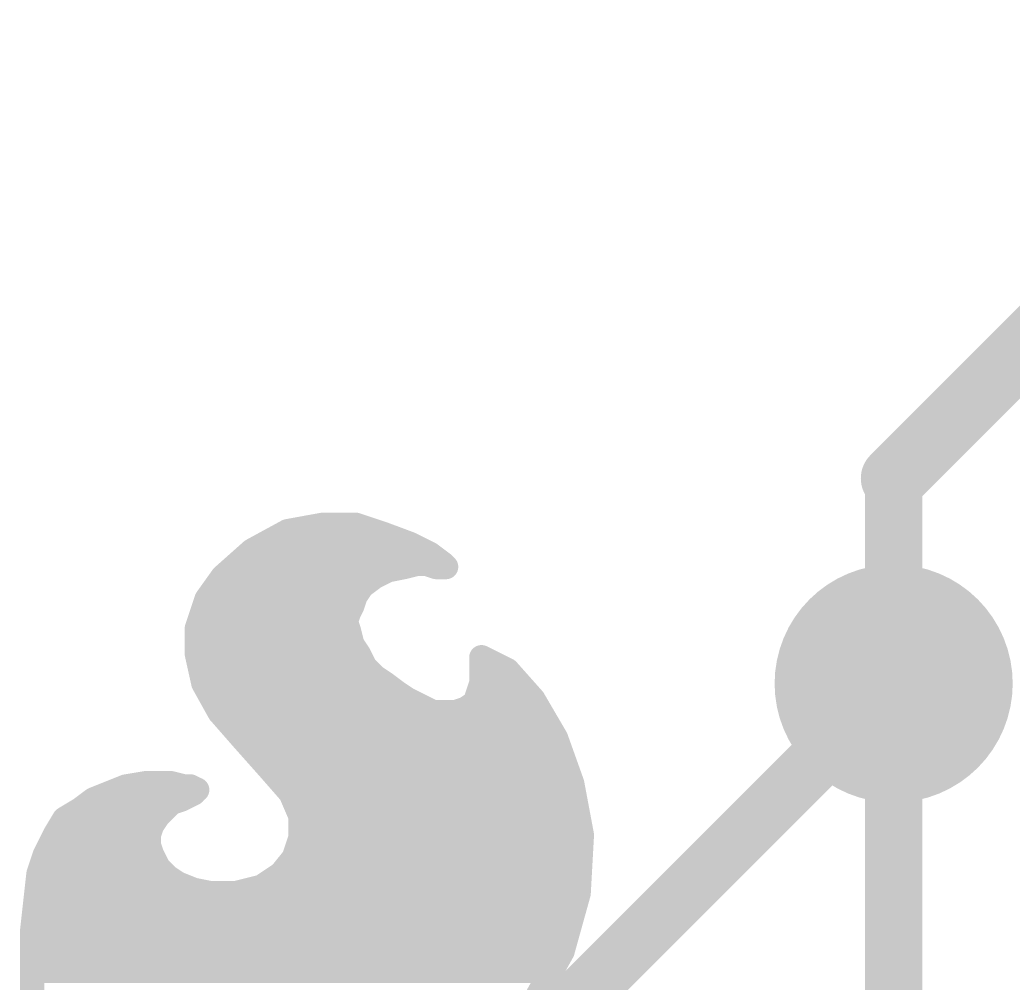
# Model space of a CAD drawing. Extents: x -32 to 103, y -61 to 35.
# Drawn here: x 29.047 to 32.12, y 13.678 to 16.659 of the extents above; entities that cross this region are included whole.
import ezdxf

# ---------------------------------------------------------------- set-up
doc = ezdxf.new("R2010")
doc.units = 0
for name, color, linetype in [('1', 12, 'CONTINUOUS'), ('16', 132, 'CONTINUOUS'), ('18', 110, 'CONTINUOUS'), ('21', 41, 'CONTINUOUS')]:
    doc.layers.add(name, color=color, linetype=linetype)

# ---------------------------------------------------------------- blocks, each defined once
blk = doc.blocks.new('ROUNDV')
at = {"const_width": 0.5}
blk.add_lwpolyline([(0, -0.25, 1), (0, 0.25, 1), (0, -0.25)], format="xyb", dxfattribs=at)

msp = doc.modelspace()

# ---------------------------------------------------------------- linework, layer by layer
at = {"layer": '1'}
for points, const_width in [([(34.29, 17.78), (31.75, 15.24)], 0.2032), ([(31.75, 15.24), (31.75, 14.605)], 0.1778), ([(31.75, 10.16), (31.75, 14.605)], 0.1778)]:
    msp.add_lwpolyline(points, dxfattribs=dict(at, const_width=const_width))
for points, const_width in [([(31.7141, 15.2759, 1), (31.7859, 15.2041)], 0.1016), ([(31.7945, 15.24, 1), (31.7055, 15.24)], 0.0889), ([(31.7945, 14.605, 1), (31.7055, 14.605)], 0.0889), ([(31.7055, 14.605, 1), (31.7945, 14.605)], 0.0889)]:
    msp.add_lwpolyline(points, format="xyb", dxfattribs=dict(at, const_width=const_width))
at = {"layer": '16', "const_width": 0.1778}
msp.add_lwpolyline([(31.75, 14.605), (29.21, 12.065)], dxfattribs=at)
at = {"layer": '16', "const_width": 0.0889}
msp.add_lwpolyline([(31.7814, 14.5736, 1), (31.7186, 14.6364)], format="xyb", dxfattribs=at)
at = {"layer": '21', "const_width": 0.0762}
for points in [[(29.985, 15.096), (29.875, 15.076)], [(29.9388, 15.0876), (30.1102, 15.0876)], [(30.085, 15.096), (29.985, 15.096)], [(30.175, 15.066), (30.085, 15.096)], [(29.875, 15.076), (29.765, 15.016)], [(30.255, 15.036), (30.175, 15.066)], [(30.315, 15.006), (30.255, 15.036)], [(29.765, 15.016), (29.675, 14.936)], [(29.7598, 15.0114), (30.3042, 15.0114)], [(30.355, 14.976), (30.315, 15.006)], [(30.185, 14.956), (30.235, 14.966)], [(30.235, 14.966), (30.275, 14.976)], [(30.275, 14.976), (30.305, 14.976)], [(30.305, 14.976), (30.335, 14.966)], [(30.335, 14.966), (30.365, 14.966)], [(30.365, 14.966), (30.355, 14.976)], [(29.675, 14.936), (29.625, 14.866)], [(29.6744, 14.9352), (30.1439, 14.9352)], [(30.105, 14.906), (30.145, 14.936)], [(30.145, 14.936), (30.185, 14.956)], [(30.085, 14.876), (30.105, 14.906)], [(29.625, 14.866), (29.595, 14.776)], [(30.075, 14.846), (30.085, 14.876)], [(29.6227, 14.859), (30.0793, 14.859)], [(30.065, 14.826), (30.075, 14.846)], [(30.055, 14.796), (30.065, 14.826)], [(29.595, 14.776), (29.595, 14.696)], [(29.5973, 14.7828), (30.0594, 14.7828)], [(30.065, 14.766), (30.055, 14.796)], [(30.075, 14.726), (30.065, 14.766)], [(30.095, 14.696), (30.075, 14.726)], [(29.595, 14.7066), (30.0879, 14.7066)], [(29.595, 14.696), (29.615, 14.606)], [(30.115, 14.656), (30.095, 14.696)], [(30.475, 14.686), (30.475, 14.606)], [(30.555, 14.646), (30.475, 14.686)], [(30.145, 14.626), (30.115, 14.656)], [(29.6096, 14.6304), (30.1406, 14.6304)], [(30.175, 14.606), (30.145, 14.626)], [(30.475, 14.6304), (30.5689, 14.6304)], [(30.635, 14.556), (30.555, 14.646)], [(29.615, 14.606), (29.665, 14.516)], [(30.215, 14.576), (30.175, 14.606)], [(30.475, 14.606), (30.455, 14.546)], [(30.245, 14.556), (30.215, 14.576)], [(29.6438, 14.5542), (30.2486, 14.5542)], [(30.325, 14.516), (30.245, 14.556)], [(30.455, 14.546), (30.425, 14.526)], [(30.4577, 14.5542), (30.6361, 14.5542)], [(30.705, 14.436), (30.635, 14.556)], [(29.665, 14.516), (29.735, 14.436)], [(30.395, 14.516), (30.325, 14.516)], [(30.425, 14.526), (30.395, 14.516)], [(29.6983, 14.478), (30.6805, 14.478)], [(29.735, 14.436), (29.815, 14.346)], [(30.755, 14.296), (30.705, 14.436)], [(29.7654, 14.4018), (30.7172, 14.4018)], [(29.815, 14.346), (29.885, 14.266)], [(29.8329, 14.3256), (30.7444, 14.3256)], [(29.375, 14.286), (29.275, 14.246)], [(29.435, 14.296), (29.375, 14.286)], [(29.515, 14.296), (29.435, 14.296)], [(29.555, 14.286), (29.515, 14.296)], [(29.575, 14.286), (29.555, 14.286)], [(29.595, 14.276), (29.575, 14.286)], [(30.785, 14.136), (30.755, 14.296)], [(29.545, 14.246), (29.585, 14.266)], [(29.585, 14.266), (29.595, 14.276)], [(29.885, 14.266), (29.915, 14.196)], [(29.275, 14.246), (29.235, 14.216)], [(29.2835, 14.2494), (29.5518, 14.2494)], [(29.475, 14.196), (29.515, 14.236)], [(29.515, 14.236), (29.545, 14.246)], [(29.8921, 14.2494), (30.7637, 14.2494)], [(29.235, 14.216), (29.185, 14.186)], [(29.455, 14.166), (29.475, 14.196)], [(29.915, 14.196), (29.915, 14.126)], [(29.185, 14.186), (29.155, 14.136)], [(29.1773, 14.1732), (29.4598, 14.1732)], [(29.445, 14.136), (29.455, 14.166)], [(29.915, 14.1732), (30.778, 14.1732)], [(29.155, 14.136), (29.125, 14.076)], [(29.445, 14.106), (29.445, 14.136)], [(30.775, 13.956), (30.785, 14.136)], [(29.1355, 14.097), (29.448, 14.097)], [(29.455, 14.076), (29.445, 14.106)], [(29.915, 14.126), (29.895, 14.066)], [(29.9053, 14.097), (30.7828, 14.097)], [(29.125, 14.076), (29.105, 14.016)], [(29.475, 14.036), (29.455, 14.076)], [(29.895, 14.066), (29.855, 14.016)], [(29.505, 14.006), (29.475, 14.036)], [(29.105, 14.016), (29.085, 13.836)], [(29.1066, 14.0208), (29.4902, 14.0208)], [(29.535, 13.986), (29.505, 14.006)], [(29.855, 14.016), (29.795, 13.976)], [(29.8588, 14.0208), (30.7786, 14.0208)], [(29.585, 13.966), (29.535, 13.986)], [(29.795, 13.976), (29.715, 13.956)], [(29.0971, 13.9446), (30.7718, 13.9446)], [(29.635, 13.956), (29.585, 13.966)], [(29.715, 13.956), (29.635, 13.956)], [(30.725, 13.776), (30.775, 13.956)], [(29.0886, 13.8684), (30.7507, 13.8684)], [(29.085, 13.836), (29.085, 12.556)], [(29.085, 13.7922), (30.7295, 13.7922)], [(30.625, 13.596), (30.725, 13.776)], [(29.085, 13.716), (30.6917, 13.716)]]:
    msp.add_lwpolyline(points, dxfattribs=at)
at = {"layer": '21', "const_width": 0.0381}
for points in [[(29.9388, 15.1067, 1), (29.9388, 15.0686)], [(29.985, 15.1151, 1), (29.985, 15.077)], [(29.9884, 15.0773, 1), (29.9816, 15.1147)], [(30.091, 15.1141, 1), (30.079, 15.0779)], [(30.085, 15.077, 1), (30.085, 15.1151)], [(30.1102, 15.0686, 1), (30.1102, 15.1067)], [(29.8716, 15.0947, 1), (29.8784, 15.0573)], [(29.8841, 15.0593, 1), (29.8659, 15.0927)], [(30.1817, 15.0838, 1), (30.1683, 15.0482)], [(30.169, 15.0479, 1), (30.181, 15.0841)], [(30.2635, 15.053, 1), (30.2465, 15.019)], [(30.2483, 15.0182, 1), (30.2617, 15.0538)], [(29.7598, 15.0305, 1), (29.7598, 14.9924)], [(29.7559, 15.0327, 1), (29.7741, 14.9993)], [(29.7777, 15.0018, 1), (29.7523, 15.0302)], [(30.3264, 15.0212, 1), (30.3036, 14.9908)], [(30.3042, 14.9924, 1), (30.3042, 15.0305)], [(30.3065, 14.989, 1), (30.3235, 15.023)], [(30.2304, 14.9845, 1), (30.2396, 14.9475)], [(30.2387, 14.9473, 1), (30.2313, 14.9847)], [(30.275, 14.9951, 1), (30.275, 14.957)], [(30.2796, 14.9575, 1), (30.2704, 14.9945)], [(30.311, 14.9941, 1), (30.299, 14.9579)], [(30.305, 14.957, 1), (30.305, 14.9951)], [(30.335, 14.9851, 1), (30.335, 14.947)], [(30.329, 14.9479, 1), (30.341, 14.9841)], [(30.3685, 14.9895, 1), (30.3415, 14.9625)], [(30.3436, 14.9608, 1), (30.3664, 14.9912)], [(30.3515, 14.9525, 1), (30.3785, 14.9795)], [(30.365, 14.947, 1), (30.365, 14.9851)], [(29.6744, 14.9543, 1), (29.6744, 14.9162)], [(29.6623, 14.9502, 1), (29.6877, 14.9218)], [(29.6905, 14.9249, 1), (29.6595, 14.9471)], [(30.1365, 14.953, 1), (30.1535, 14.919)], [(30.1564, 14.9208, 1), (30.1336, 14.9512)], [(30.1439, 14.9162, 1), (30.1439, 14.9543)], [(30.1813, 14.9747, 1), (30.1887, 14.9373)], [(30.1935, 14.939, 1), (30.1765, 14.973)], [(30.0936, 14.9212, 1), (30.1164, 14.8908)], [(30.1209, 14.8954, 1), (30.0891, 14.9166)], [(29.6431, 14.86, 1), (29.6069, 14.872)], [(30.0691, 14.8866, 1), (30.1009, 14.8654)], [(30.1031, 14.87, 1), (30.0669, 14.882)], [(29.6227, 14.878, 1), (29.6227, 14.8399)], [(29.6095, 14.8771, 1), (29.6405, 14.8549)], [(30.092, 14.8375, 1), (30.058, 14.8545)], [(30.0793, 14.8399, 1), (30.0793, 14.878)], [(30.048, 14.8345, 1), (30.082, 14.8175)], [(30.0831, 14.82, 1), (30.0469, 14.832)], [(30.0569, 14.852, 1), (30.0931, 14.84)], [(29.6141, 14.776, 1), (29.576, 14.776)], [(29.5973, 14.8018, 1), (29.5973, 14.7637)], [(30.0731, 14.802, 1), (30.0369, 14.79)], [(30.0369, 14.802, 1), (30.0731, 14.79)], [(30.0594, 14.7637, 1), (30.0594, 14.8018)], [(29.5769, 14.782, 1), (29.6131, 14.77)], [(30.0835, 14.7706, 1), (30.0465, 14.7614)], [(30.0469, 14.76, 1), (30.0831, 14.772)], [(30.0909, 14.7366, 1), (30.0591, 14.7154)], [(30.0565, 14.7214, 1), (30.0935, 14.7306)], [(29.595, 14.7256, 1), (29.595, 14.6875)], [(29.6136, 14.7001, 1), (29.5764, 14.6919)], [(30.112, 14.7045, 1), (30.078, 14.6875)], [(30.0791, 14.6854, 1), (30.1109, 14.7066)], [(30.0879, 14.6875, 1), (30.0879, 14.7256)], [(30.4941, 14.686, 1), (30.456, 14.686)], [(30.4835, 14.703, 1), (30.4665, 14.669)], [(29.576, 14.696, 1), (29.6141, 14.696)], [(30.1285, 14.6695, 1), (30.1015, 14.6425)], [(29.6096, 14.6494, 1), (29.6096, 14.6113)], [(30.098, 14.6475, 1), (30.132, 14.6645)], [(30.1556, 14.6419, 1), (30.1344, 14.6101)], [(30.1315, 14.6125, 1), (30.1585, 14.6395)], [(30.1406, 14.6113, 1), (30.1406, 14.6494)], [(30.475, 14.6494, 1), (30.475, 14.6113)], [(30.5692, 14.6587, 1), (30.5408, 14.6333)], [(30.5465, 14.629, 1), (30.5635, 14.663)], [(30.5689, 14.6113, 1), (30.5689, 14.6494)], [(29.6317, 14.6153, 1), (29.5983, 14.5967)], [(29.5964, 14.6019, 1), (29.6336, 14.6101)], [(30.1864, 14.6212, 1), (30.1636, 14.5908)], [(30.1644, 14.5901, 1), (30.1856, 14.6219)], [(30.4931, 14.6, 1), (30.4569, 14.612)], [(30.2256, 14.5919, 1), (30.2044, 14.5601)], [(30.2036, 14.5608, 1), (30.2264, 14.5912)], [(30.456, 14.606, 1), (30.4941, 14.606)], [(29.6438, 14.5733, 1), (29.6438, 14.5352)], [(30.2535, 14.573, 1), (30.2365, 14.539)], [(30.2344, 14.5401, 1), (30.2556, 14.5719)], [(30.2486, 14.5352, 1), (30.2486, 14.5733)], [(30.4369, 14.552, 1), (30.4731, 14.54)], [(30.4577, 14.5733, 1), (30.4577, 14.5352)], [(30.4656, 14.5301, 1), (30.4444, 14.5619)], [(30.6515, 14.5656, 1), (30.6185, 14.5464)], [(30.6208, 14.5433, 1), (30.6492, 14.5687)], [(30.6361, 14.5352, 1), (30.6361, 14.5733)], [(29.6793, 14.5285, 1), (29.6507, 14.5035)], [(29.6483, 14.5067, 1), (29.6817, 14.5253)], [(30.325, 14.5351, 1), (30.325, 14.497)], [(30.3165, 14.499, 1), (30.3335, 14.533)], [(30.389, 14.5341, 1), (30.401, 14.4979)], [(30.395, 14.497, 1), (30.395, 14.5351)], [(30.4144, 14.5419, 1), (30.4356, 14.5101)], [(30.431, 14.5079, 1), (30.419, 14.5441)], [(29.6983, 14.4971, 1), (29.6983, 14.459)], [(30.6805, 14.459, 1), (30.6805, 14.4971)], [(29.7492, 14.4487, 1), (29.7208, 14.4233)], [(30.7229, 14.4424, 1), (30.6871, 14.4296)], [(29.7207, 14.4235, 1), (29.7493, 14.4485)], [(30.6885, 14.4264, 1), (30.7215, 14.4456)], [(29.7654, 14.4209, 1), (29.7654, 14.3828)], [(30.7172, 14.3828, 1), (30.7172, 14.4209)], [(29.8293, 14.3585, 1), (29.8007, 14.3335)], [(29.8008, 14.3333, 1), (29.8292, 14.3587)], [(29.8329, 14.3447, 1), (29.8329, 14.3066)], [(30.7444, 14.3066, 1), (30.7444, 14.3447)], [(29.3719, 14.3048, 1), (29.3781, 14.2672)], [(29.3821, 14.2683, 1), (29.3679, 14.3037)], [(29.435, 14.3151, 1), (29.435, 14.277)], [(29.4381, 14.2772, 1), (29.4319, 14.3148)], [(29.5196, 14.3145, 1), (29.5104, 14.2775)], [(29.515, 14.277, 1), (29.515, 14.3151)], [(29.555, 14.3051, 1), (29.555, 14.267)], [(29.5504, 14.2675, 1), (29.5596, 14.3045)], [(29.5835, 14.303, 1), (29.5665, 14.269)], [(29.575, 14.267, 1), (29.575, 14.3051)], [(30.7737, 14.2995, 1), (30.7363, 14.2925)], [(30.7371, 14.2896, 1), (30.7729, 14.3024)], [(29.5715, 14.2795, 1), (29.5985, 14.2525)], [(29.5935, 14.249, 1), (29.5765, 14.283)], [(29.6085, 14.2625, 1), (29.5815, 14.2895)], [(29.5865, 14.259, 1), (29.6035, 14.293)], [(29.9025, 14.2735, 1), (29.8675, 14.2585)], [(29.8707, 14.2535, 1), (29.8993, 14.2785)], [(29.2679, 14.2637, 1), (29.2821, 14.2283)], [(29.2864, 14.2308, 1), (29.2636, 14.2612)], [(29.2835, 14.2685, 1), (29.2835, 14.2304)], [(29.509, 14.2541, 1), (29.521, 14.2179)], [(29.5285, 14.2225, 1), (29.5015, 14.2495)], [(29.5365, 14.263, 1), (29.5535, 14.229)], [(29.551, 14.2279, 1), (29.539, 14.2641)], [(29.5518, 14.2304, 1), (29.5518, 14.2685)], [(29.8921, 14.2685, 1), (29.8921, 14.2304)], [(30.7637, 14.2304, 1), (30.7637, 14.2685)], [(29.2236, 14.2312, 1), (29.2464, 14.2008)], [(29.2448, 14.1997, 1), (29.2252, 14.2323)], [(29.4615, 14.2095, 1), (29.4885, 14.1825)], [(29.4909, 14.1854, 1), (29.4591, 14.2066)], [(29.9341, 14.196, 1), (29.896, 14.196)], [(29.1773, 14.1923, 1), (29.1773, 14.1542)], [(29.1752, 14.2023, 1), (29.1948, 14.1697)], [(29.2013, 14.1762, 1), (29.1687, 14.1958)], [(29.4731, 14.16, 1), (29.4369, 14.172)], [(29.4598, 14.1542, 1), (29.4598, 14.1923)], [(29.915, 14.1923, 1), (29.915, 14.1542)], [(29.8975, 14.1885, 1), (29.9325, 14.2035)], [(30.778, 14.1542, 1), (30.778, 14.1923)], [(29.172, 14.1275, 1), (29.138, 14.1445)], [(29.4641, 14.136, 1), (29.426, 14.136)], [(29.4391, 14.1766, 1), (29.4709, 14.1554)], [(30.804, 14.1349, 1), (30.766, 14.1371)], [(29.1355, 14.1161, 1), (29.1355, 14.078)], [(29.1387, 14.1458, 1), (29.1713, 14.1262)], [(29.4269, 14.142, 1), (29.4631, 14.13)], [(29.4631, 14.112, 1), (29.4269, 14.1)], [(29.448, 14.078, 1), (29.448, 14.1161)], [(29.9053, 14.1161, 1), (29.9053, 14.078)], [(29.896, 14.126, 1), (29.9341, 14.126)], [(29.9331, 14.12, 1), (29.8969, 14.132)], [(30.7663, 14.1325, 1), (30.8037, 14.1395)], [(30.7828, 14.078, 1), (30.7828, 14.1161)], [(29.1431, 14.07, 1), (29.1069, 14.082)], [(29.426, 14.106, 1), (29.4641, 14.106)], [(29.472, 14.0845, 1), (29.438, 14.0675)], [(29.9099, 14.0541, 1), (29.8801, 14.0779)], [(29.108, 14.0845, 1), (29.142, 14.0675)], [(29.4369, 14.07, 1), (29.4731, 14.082)], [(29.4885, 14.0495, 1), (29.4615, 14.0225)], [(29.8769, 14.072, 1), (29.9131, 14.06)], [(29.1239, 14.0139, 1), (29.0861, 14.0181)], [(29.1066, 14.0399, 1), (29.1066, 14.0018)], [(29.458, 14.0275, 1), (29.492, 14.0445)], [(29.5156, 14.0219, 1), (29.4944, 13.9901)], [(29.4902, 14.0018, 1), (29.4902, 14.0399)], [(29.8401, 14.0279, 1), (29.8699, 14.0041)], [(29.8588, 14.0399, 1), (29.8588, 14.0018)], [(29.8656, 14.0001, 1), (29.8444, 14.0319)], [(30.7786, 14.0018, 1), (30.7786, 14.0399)], [(29.0869, 14.022, 1), (29.1231, 14.01)], [(29.4915, 13.9925, 1), (29.5185, 14.0195)], [(29.5421, 14.0037, 1), (29.5279, 13.9683)], [(29.5244, 13.9701, 1), (29.5456, 14.0019)], [(29.7996, 13.9575, 1), (29.7904, 13.9945)], [(29.0971, 13.9637, 1), (29.0971, 13.9256)], [(29.5887, 13.9847, 1), (29.5813, 13.9473)], [(29.5779, 13.9483, 1), (29.5921, 13.9837)], [(29.635, 13.9751, 1), (29.635, 13.937)], [(29.6313, 13.9373, 1), (29.6387, 13.9747)], [(29.7104, 13.9745, 1), (29.7196, 13.9375)], [(29.715, 13.937, 1), (29.715, 13.9751)], [(29.7844, 13.9919, 1), (29.8056, 13.9601)], [(30.7934, 13.9509, 1), (30.7566, 13.9611)], [(30.7718, 13.9256, 1), (30.7718, 13.9637)], [(30.756, 13.9571, 1), (30.794, 13.9549)], [(29.0886, 13.8875, 1), (29.0886, 13.8494)], [(30.7507, 13.8494, 1), (30.7507, 13.8875)], [(29.1041, 13.836, 1), (29.066, 13.836)], [(29.0661, 13.8381, 1), (29.1039, 13.8339)], [(29.085, 13.8113, 1), (29.085, 13.7732)], [(30.7295, 13.7732, 1), (30.7295, 13.8113)], [(30.7066, 13.7811, 1), (30.7434, 13.7709)], [(30.7417, 13.7667, 1), (30.7083, 13.7853)], [(29.085, 13.7351, 1), (29.085, 13.697)], [(30.6917, 13.697, 1), (30.6917, 13.7351)], [(29.085, 13.6589, 1), (29.085, 13.6208)], [(30.6493, 13.6208, 1), (30.6493, 13.6589)]]:
    msp.add_lwpolyline(points, format="xyb", dxfattribs=at)

# ---------------------------------------------------------------- block references
at = {"layer": '18', "xscale": 0.7366, "yscale": 0.7366}
msp.add_blockref('ROUNDV', (31.75, 14.605), dxfattribs=at)
msp.add_blockref('ROUNDV', (31.75, 14.605), dxfattribs=at)

doc.saveas('drawing.dxf')
